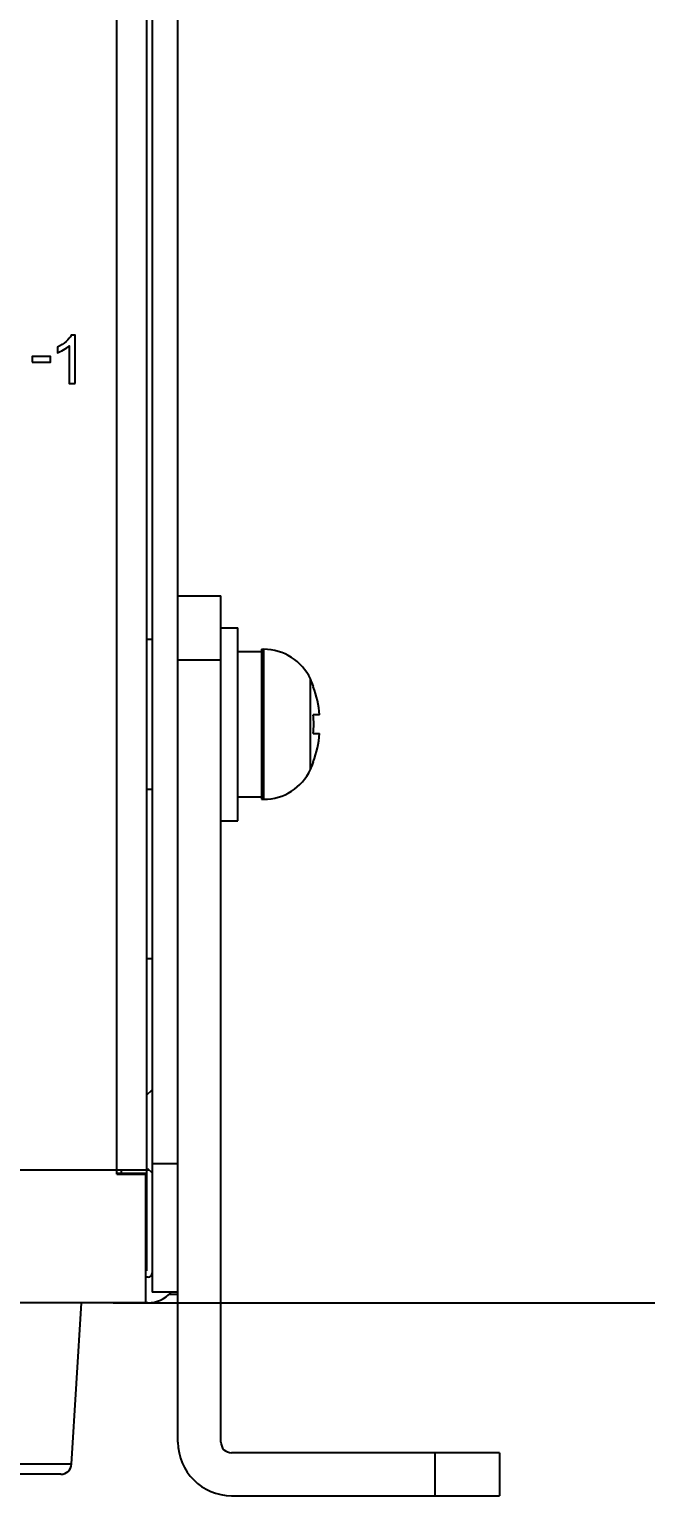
# Model space of a CAD drawing. Header units: millimetres. Extents: x 4086 to 8318, y 123 to 1549.
# Drawn here: x 7183.3 to 7212.1, y 986.5 to 1055 of the extents above; entities that cross this region are included whole.
import ezdxf

# ---------------------------------------------------------------- set-up
doc = ezdxf.new("R2010")
doc.units = ezdxf.units.MM
for name, color, linetype in [('00_COMPONENTS', 7, 'Continuous'), ('20_ALL_FEATURES', 7, 'Continuous'), ('layer 3', 7, 'Continuous'), ('尺寸', 3, 'Continuous')]:
    doc.layers.add(name, color=color, linetype=linetype)
doc.styles.get("Standard").update_dxf_attribs({"font": 'simsun.ttc'})
doc.dimstyles.get("Standard").update_dxf_attribs({"dimscale": 6, "dimtxt": 5, "dimasz": 3, "dimexe": 0.18, "dimexo": 0.0625, "dimgap": 0.8, "dimtad": 1, "dimtoh": 1, "dimdec": 1, "dimzin": 0, "dimdsep": 46, "dimtxsty": 'Standard', "dimcen": 0.09, "dimclrd": 256, "dimclre": 256, "dimclrt": 256, "dimadec": 0, "dimazin": 2, "dimtfac": 1, "dimtdec": 1, "dimtofl": 0, "dimtmove": 0, "dimatfit": 3, "dimfxl": 0, "dimtolj": 1, "dimtzin": 0, "dimarcsym": 0})

# ---------------------------------------------------------------- blocks, each defined once
blk = doc.blocks.new('*D99')
at = {"layer": 'Defpoints', "color": 0}
for p in [(7187.273, 1125.542), (7300.838, 1125.542), (7186.823, 995.542)]:
    blk.add_point(p, dxfattribs=at)
at = {"layer": '尺寸', "lineweight": -2}
for p, q in [((7187.648, 1125.542), (7301.918, 1125.542)), ((7300.838, 1013.542), (7300.838, 1107.542)), ((7187.198, 995.542), (7301.918, 995.542))]:
    blk.add_line(p, q, dxfattribs=at)
at = {"layer": '尺寸'}
for points in [[(7303.838, 1107.542), (7297.838, 1107.542), (7300.838, 1125.542)], [(7297.838, 1013.542), (7303.838, 1013.542), (7300.838, 995.542)]]:
    blk.add_solid(points, dxfattribs=at)
at = {"layer": '尺寸', "insert": (7281.038, 1060.542), "char_height": 30, "attachment_point": 5, "rotation": 90}
blk.add_mtext('\\A1;130.0', dxfattribs=at)

msp = doc.modelspace()

# ---------------------------------------------------------------- linework, layer by layer
at = {"layer": '00_COMPONENTS', "color": 7, "linetype": 'Continuous'}
for p, q in [((7185.252, 988.011), (7185.723, 995.542)), ((7185.252, 988.011), (7165.193, 988.011)), ((7184.753, 987.542), (7165.692, 987.542))]:
    msp.add_line(p, q, dxfattribs=at)
msp.add_arc((7184.753, 988.042), 0.5, 270, 356.42367, dxfattribs=at)
at = {"layer": '20_ALL_FEATURES', "color": 7, "linetype": 'Continuous'}
for p, q in [((7189.023, 1125.042), (7189.023, 996.042)), ((7190.223, 989.042), (7190.223, 1125.042)), ((7188.773, 997.042), (7188.773, 1124.042)), ((7187.373, 1001.542), (7187.373, 1119.542)), ((7190.223, 1028.542), (7192.223, 1028.542)), ((7192.223, 989.042), (7192.223, 1028.542)), ((7192.223, 1027.042), (7193.023, 1027.042)), ((7193.023, 1018.042), (7193.023, 1027.042)), ((7189.023, 1026.492), (7188.773, 1026.492)), ((7193.023, 1025.932), (7194.123, 1025.932)), ((7194.123, 1026.042), (7194.228, 1026.042)), ((7194.123, 1026.042), (7194.123, 1019.042)), ((7194.228, 1019.042), (7194.228, 1026.042)), ((7192.223, 1025.542), (7190.223, 1025.542)), ((7196.403, 1020.427), (7196.403, 1024.657)), ((7196.556, 1024.292), (7196.536, 1024.292)), ((7196.556, 1024.292), (7196.554, 1024.299)), ((7196.834, 1022.98), (7196.536, 1022.98)), ((7196.536, 1022.105), (7196.834, 1022.105)), ((7196.536, 1020.792), (7196.556, 1020.792)), ((7196.553, 1020.785), (7196.556, 1020.792)), ((7189.023, 1019.492), (7188.773, 1019.492)), ((7193.023, 1019.152), (7194.123, 1019.152)), ((7194.123, 1019.042), (7194.228, 1019.042)), ((7192.223, 1018.042), (7193.023, 1018.042)), ((7189.023, 1011.592), (7188.773, 1011.592)), ((7188.773, 1005.242), (7188.997, 1005.467)), ((7189.023, 1002.042), (7190.223, 1002.042)), ((6861.573, 1001.742), (7188.873, 1001.742)), ((7188.723, 1001.581), (7187.373, 1001.581)), ((7187.373, 1001.542), (7188.723, 1001.542)), ((7187.573, 1001.742), (7187.573, 1001.581)), ((7188.723, 995.542), (7188.723, 1001.542)), ((7188.798, 1001.817), (7188.997, 1001.617)), ((7188.835, 996.742), (7188.723, 996.742)), ((7190.223, 996.042), (7189.023, 996.042)), ((7189.797, 995.942), (7190.223, 995.942)), ((7188.823, 995.542), (6861.623, 995.542)), ((7205.223, 988.542), (7192.723, 988.542)), ((7202.223, 986.542), (7202.223, 988.542)), ((7205.223, 988.542), (7205.223, 986.542)), ((7192.723, 986.542), (7205.223, 986.542))]:
    msp.add_line(p, q, dxfattribs=at)
for centre, radius, start, end in [((7194.228, 1023.642), 2.4, 25.029, 90), ((7191.871, 1022.541), 5.002, 20.57594, 25.02812), ((7191.873, 1022.542), 4.981, 5.03918, 20.56976), ((7191.873, 1022.542), 4.684, 354.6403, 5.3597), ((7191.873, 1022.542), 4.981, 339.43024, 354.96082), ((7194.228, 1021.442), 2.4, 270, 334.971), ((7191.871, 1022.543), 5.002, 334.97186, 339.42109), ((7188.823, 996.942), 0.2, 273.75049, 0), ((7188.823, 996.942), 1.4, 270, 319.40037), ((7192.723, 989.042), 2.5, 180, 270), ((7192.723, 989.042), 0.5, 180, 270)]:
    msp.add_arc(centre, radius, start, end, dxfattribs=at)
at = {"layer": 'layer 3'}
for points, knots in [([(7185.42, 1038.453), (7185.42, 1038.453), (7185.145, 1038.453), (7185.145, 1038.453), (7185.145, 1038.453), (7185.145, 1038.453), (7185.145, 1040.207), (7185.145, 1040.207), (7185.145, 1040.207), (7185.079, 1040.143), (7184.991, 1040.08), (7184.884, 1040.017), (7184.884, 1040.017), (7184.777, 1039.954), (7184.68, 1039.906), (7184.594, 1039.875), (7184.594, 1039.875), (7184.594, 1039.875), (7184.594, 1040.141), (7184.594, 1040.141), (7184.594, 1040.141), (7184.748, 1040.213), (7184.882, 1040.3), (7184.998, 1040.404), (7184.998, 1040.404), (7185.113, 1040.506), (7185.195, 1040.606), (7185.243, 1040.703), (7185.243, 1040.703), (7185.243, 1040.703), (7185.42, 1040.703), (7185.42, 1040.703), (7185.42, 1040.703), (7185.42, 1040.703), (7185.42, 1038.453), (7185.42, 1038.453)], [0, 0, 0, 0, 0.1, 0.1, 0.1, 0.1, 0.2, 0.2, 0.2, 0.2, 0.3, 0.3, 0.3, 0.3, 0.4, 0.4, 0.4, 0.4, 0.5, 0.5, 0.5, 0.5, 0.6, 0.6, 0.6, 0.6, 0.7, 0.7, 0.7, 0.7, 0.8, 0.8, 0.8, 0.8, 1, 1, 1, 1]), ([(7183.422, 1039.437), (7183.422, 1039.437), (7183.422, 1039.712), (7183.422, 1039.712), (7183.422, 1039.712), (7183.422, 1039.712), (7184.273, 1039.712), (7184.273, 1039.712), (7184.273, 1039.712), (7184.273, 1039.712), (7184.273, 1039.437), (7184.273, 1039.437), (7184.273, 1039.437), (7184.273, 1039.437), (7183.422, 1039.437), (7183.422, 1039.437)], [0, 0, 0, 0, 0.2, 0.2, 0.2, 0.2, 0.4, 0.4, 0.4, 0.4, 0.6, 0.6, 0.6, 0.6, 1, 1, 1, 1])]:
    msp.add_open_spline(points, degree=3, knots=knots, dxfattribs=at)

# ---------------------------------------------------------------- dimensions: what is measured, and where the dimension line sits
at = {"layer": '尺寸'}
dim = msp.add_linear_dim(base=(7300.838, 1125.542), p1=(7186.823, 995.542), p2=(7187.273, 1125.542), angle=90, dimstyle='Standard', dxfattribs=at)
dim.commit()
dim.dimension.update_dxf_attribs({"geometry": '*D99', "text_midpoint": (7300.838, 1060.542), "dimtype": 160})

doc.saveas('drawing.dxf')
